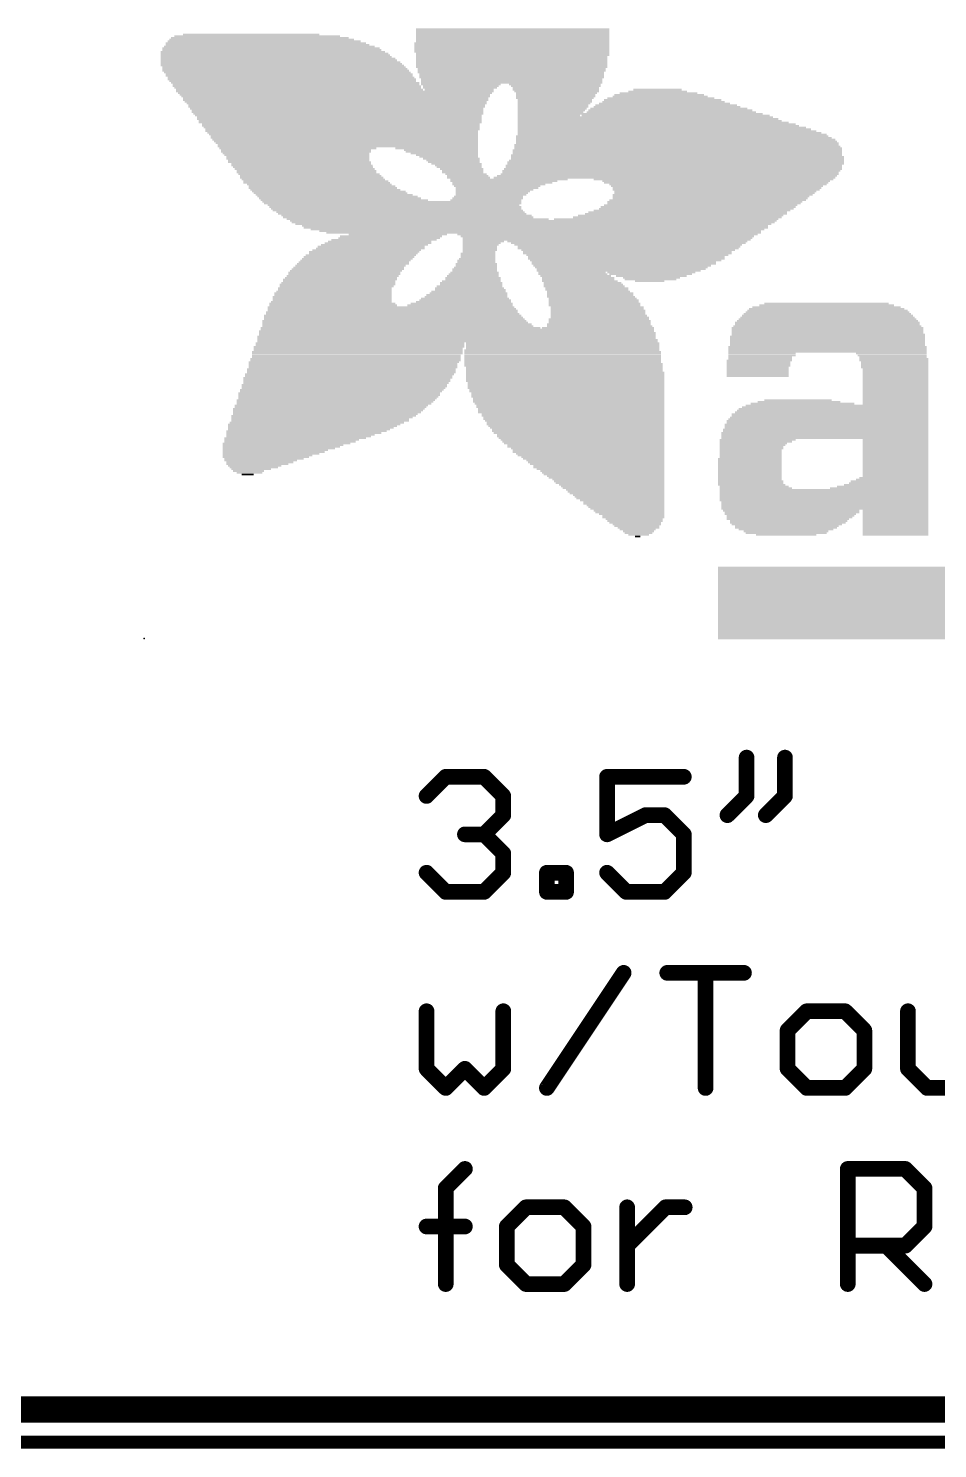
# Model space of a CAD drawing. Extents: x -17 to 57, y -6 to 105.
# Drawn here: x 14.11 to 22.95, y -0.38 to 13.42 of the extents above; entities that cross this region are included whole.
import ezdxf

# ---------------------------------------------------------------- set-up
doc = ezdxf.new("R2010")
doc.units = 0
for name, color, linetype in [('1', 12, 'CONTINUOUS'), ('16', 132, 'CONTINUOUS'), ('20', 4, 'CONTINUOUS'), ('21', 40, 'CONTINUOUS'), ('22', 6, 'CONTINUOUS'), ('23', 53, 'CONTINUOUS'), ('48', 253, 'CONTINUOUS')]:
    doc.layers.add(name, color=color, linetype=linetype)

# ---------------------------------------------------------------- blocks, each defined once
blk = doc.blocks.new('RECT')
blk.add_solid([(-0.5, -0.5), (0.5, -0.5), (-0.5, 0.5), (0.5, 0.5)])

msp = doc.modelspace()

# ---------------------------------------------------------------- linework, layer by layer
at = {"layer": '1', "const_width": 0.254}
msp.add_lwpolyline([(56.388, 0), (0.508, 0)], dxfattribs=at)
at = {"layer": '16', "const_width": 0.254}
msp.add_lwpolyline([(56.388, 0), (0.508, 0)], dxfattribs=at)
at = {"layer": '20'}
msp.add_line((50.165, 0), (6.604, 0), dxfattribs=at)
at = {"layer": '21', "const_width": 0.1524}
for points in [[(21.0931, 6.3342), (21.0931, 5.9613)], [(21.466, 6.3342), (21.466, 5.9613)], [(17.9832, 5.9613), (18.1696, 6.1478)], [(18.1696, 6.1478), (18.5425, 6.1478)], [(18.5425, 6.1478), (18.7289, 5.9613)], [(20.483, 6.1478), (19.7373, 6.1478)], [(19.7373, 6.1478), (19.7373, 5.5885)], [(18.7289, 5.9613), (18.7289, 5.7749)], [(21.0931, 5.9613), (20.9067, 5.7749)], [(21.466, 5.9613), (21.2795, 5.7749)], [(18.7289, 5.7749), (18.5425, 5.5885)], [(19.7373, 5.5885), (20.1101, 5.7749)], [(20.1101, 5.7749), (20.2966, 5.7749)], [(20.2966, 5.7749), (20.483, 5.5885)], [(18.5425, 5.5885), (18.356, 5.5885)], [(18.5425, 5.5885), (18.7289, 5.4021)], [(20.483, 5.5885), (20.483, 5.2156)], [(18.7289, 5.4021), (18.7289, 5.2156)], [(18.1696, 5.0292), (17.9832, 5.2156)], [(18.7289, 5.2156), (18.5425, 5.0292)], [(19.1526, 5.0292), (19.1526, 5.2156)], [(19.1526, 5.2156), (19.339, 5.2156)], [(19.339, 5.2156), (19.339, 5.0292)], [(19.9237, 5.0292), (19.7373, 5.2156)], [(20.483, 5.2156), (20.2966, 5.0292)], [(18.5425, 5.0292), (18.1696, 5.0292)], [(19.339, 5.0292), (19.1526, 5.0292)], [(20.2966, 5.0292), (19.9237, 5.0292)], [(19.1526, 3.1242), (19.8983, 4.2428)], [(20.322, 4.2428), (21.0677, 4.2428)], [(20.6948, 3.1242), (20.6948, 4.2428)], [(17.9832, 3.8699), (17.9832, 3.3106)], [(18.7289, 3.3106), (18.7289, 3.8699)], [(21.6778, 3.8699), (21.4914, 3.6835)], [(22.0507, 3.8699), (21.6778, 3.8699)], [(22.2371, 3.6835), (22.0507, 3.8699)], [(22.6608, 3.8699), (22.6608, 3.3106)], [(21.4914, 3.6835), (21.4914, 3.3106)], [(22.2371, 3.3106), (22.2371, 3.6835)], [(17.9832, 3.3106), (18.1696, 3.1242)], [(18.1696, 3.1242), (18.356, 3.3106)], [(18.356, 3.3106), (18.5425, 3.1242)], [(18.5425, 3.1242), (18.7289, 3.3106)], [(21.4914, 3.3106), (21.6778, 3.1242)], [(22.0507, 3.1242), (22.2371, 3.3106)], [(22.6608, 3.3106), (22.8472, 3.1242)], [(21.6778, 3.1242), (22.0507, 3.1242)], [(22.8472, 3.1242), (23.4065, 3.1242)], [(18.1696, 2.1513), (18.356, 2.3378)], [(22.0761, 1.2192), (22.0761, 2.3378)], [(22.0761, 2.3378), (22.6354, 2.3378)], [(22.6354, 2.3378), (22.8218, 2.1513)], [(18.1696, 1.2192), (18.1696, 2.1513)], [(22.8218, 2.1513), (22.8218, 1.7785)], [(18.9492, 1.9649), (18.7628, 1.7785)], [(19.3221, 1.9649), (18.9492, 1.9649)], [(19.5085, 1.7785), (19.3221, 1.9649)], [(19.9322, 1.2192), (19.9322, 1.9649)], [(19.9322, 1.5921), (20.305, 1.9649)], [(20.305, 1.9649), (20.4915, 1.9649)], [(17.9832, 1.7785), (18.356, 1.7785)], [(18.7628, 1.7785), (18.7628, 1.4056)], [(19.5085, 1.4056), (19.5085, 1.7785)], [(22.8218, 1.7785), (22.6354, 1.5921)], [(22.6354, 1.5921), (22.0761, 1.5921)], [(22.4489, 1.5921), (22.8218, 1.2192)], [(18.7628, 1.4056), (18.9492, 1.2192)], [(19.3221, 1.2192), (19.5085, 1.4056)], [(18.9492, 1.2192), (19.3221, 1.2192)]]:
    msp.add_lwpolyline(points, dxfattribs=at)
at = {"layer": '21', "const_width": 0.0762}
for points in [[(21.1312, 6.3342, 1), (21.055, 6.3342)], [(21.5041, 6.3342, 1), (21.4279, 6.3342)], [(18.1696, 6.1859, 1), (18.1696, 6.1097)], [(18.1966, 6.1208, 1), (18.1427, 6.1747)], [(18.5694, 6.1747, 1), (18.5155, 6.1208)], [(18.5425, 6.1097, 1), (18.5425, 6.1859)], [(19.7373, 6.1859, 1), (19.7373, 6.1097)], [(19.7754, 6.1478, 1), (19.6992, 6.1478)], [(20.483, 6.1097, 1), (20.483, 6.1859)], [(17.9563, 5.9883, 1), (18.0101, 5.9344)], [(18.767, 5.9613, 1), (18.6908, 5.9613)], [(18.702, 5.9344, 1), (18.7558, 5.9883)], [(21.055, 5.9613, 1), (21.1312, 5.9613)], [(21.1201, 5.9344, 1), (21.0662, 5.9883)], [(21.4279, 5.9613, 1), (21.5041, 5.9613)], [(21.4929, 5.9344, 1), (21.439, 5.9883)], [(18.6908, 5.7749, 1), (18.767, 5.7749)], [(18.7558, 5.748, 1), (18.702, 5.8018)], [(20.1101, 5.813, 1), (20.1101, 5.7368)], [(20.1272, 5.7408, 1), (20.0931, 5.809)], [(20.3235, 5.8018, 1), (20.2696, 5.748)], [(20.2966, 5.7368, 1), (20.2966, 5.813)], [(20.8797, 5.8018, 1), (20.9336, 5.748)], [(21.2526, 5.8018, 1), (21.3065, 5.748)], [(18.356, 5.6266, 1), (18.356, 5.5504)], [(18.5694, 5.6154, 1), (18.5155, 5.5615)], [(18.5425, 5.5504, 1), (18.5425, 5.6266)], [(19.7203, 5.6226, 1), (19.7543, 5.5544)], [(20.5211, 5.5885, 1), (20.4449, 5.5885)], [(18.5155, 5.6154, 1), (18.5694, 5.5615)], [(19.6992, 5.5885, 1), (19.7754, 5.5885)], [(20.4561, 5.5615, 1), (20.5099, 5.6154)], [(18.767, 5.4021, 1), (18.6908, 5.4021)], [(18.702, 5.3751, 1), (18.7558, 5.429)], [(18.0101, 5.2426, 1), (17.9563, 5.1887)], [(18.6908, 5.2156, 1), (18.767, 5.2156)], [(18.7558, 5.1887, 1), (18.702, 5.2426)], [(19.1907, 5.2156, 1), (19.1145, 5.2156)], [(19.1526, 5.2537, 1), (19.1526, 5.1775)], [(19.3771, 5.2156, 1), (19.3009, 5.2156)], [(19.339, 5.1775, 1), (19.339, 5.2537)], [(19.7642, 5.2426, 1), (19.7104, 5.1887)], [(20.4449, 5.2156, 1), (20.5211, 5.2156)], [(20.5099, 5.1887, 1), (20.4561, 5.2426)], [(18.1696, 5.0673, 1), (18.1696, 4.9911)], [(18.1427, 5.0023, 1), (18.1966, 5.0561)], [(18.5155, 5.0561, 1), (18.5694, 5.0023)], [(18.5425, 4.9911, 1), (18.5425, 5.0673)], [(19.1526, 5.0673, 1), (19.1526, 4.9911)], [(19.1145, 5.0292, 1), (19.1907, 5.0292)], [(19.3009, 5.0292, 1), (19.3771, 5.0292)], [(19.339, 4.9911, 1), (19.339, 5.0673)], [(19.9237, 5.0673, 1), (19.9237, 4.9911)], [(19.8968, 5.0023, 1), (19.9507, 5.0561)], [(20.2696, 5.0561, 1), (20.3235, 5.0023)], [(20.2966, 4.9911, 1), (20.2966, 5.0673)], [(19.93, 4.2216, 1), (19.8666, 4.2639)], [(20.322, 4.2809, 1), (20.322, 4.2047)], [(20.7329, 4.2428, 1), (20.6567, 4.2428)], [(21.0677, 4.2047, 1), (21.0677, 4.2809)], [(18.0213, 3.8699, 1), (17.9451, 3.8699)], [(18.767, 3.8699, 1), (18.6908, 3.8699)], [(21.6778, 3.908, 1), (21.6778, 3.8318)], [(21.7048, 3.843, 1), (21.6509, 3.8968)], [(22.0776, 3.8968, 1), (22.0237, 3.843)], [(22.0507, 3.8318, 1), (22.0507, 3.908)], [(22.6989, 3.8699, 1), (22.6227, 3.8699)], [(21.4644, 3.7104, 1), (21.5183, 3.6565)], [(21.5295, 3.6835, 1), (21.4533, 3.6835)], [(22.2752, 3.6835, 1), (22.199, 3.6835)], [(22.2102, 3.6565, 1), (22.264, 3.7104)], [(18.0101, 3.3376, 1), (17.9563, 3.2837)], [(17.9451, 3.3106, 1), (18.0213, 3.3106)], [(18.383, 3.3376, 1), (18.3291, 3.2837)], [(18.383, 3.2837, 1), (18.3291, 3.3376)], [(18.6908, 3.3106, 1), (18.767, 3.3106)], [(18.7558, 3.2837, 1), (18.702, 3.3376)], [(21.5183, 3.3376, 1), (21.4644, 3.2837)], [(21.4533, 3.3106, 1), (21.5295, 3.3106)], [(22.199, 3.3106, 1), (22.2752, 3.3106)], [(22.264, 3.2837, 1), (22.2102, 3.3376)], [(22.6877, 3.3376, 1), (22.6338, 3.2837)], [(22.6227, 3.3106, 1), (22.6989, 3.3106)], [(18.1427, 3.1511, 1), (18.1966, 3.0973)], [(18.1427, 3.0973, 1), (18.1966, 3.1511)], [(18.5155, 3.1511, 1), (18.5694, 3.0973)], [(18.5155, 3.0973, 1), (18.5694, 3.1511)], [(19.1209, 3.1453, 1), (19.1843, 3.1031)], [(21.6778, 3.1623, 1), (21.6778, 3.0861)], [(21.6509, 3.0973, 1), (21.7048, 3.1511)], [(22.0237, 3.1511, 1), (22.0776, 3.0973)], [(22.0507, 3.0861, 1), (22.0507, 3.1623)], [(22.8472, 3.1623, 1), (22.8472, 3.0861)], [(22.8203, 3.0973, 1), (22.8742, 3.1511)], [(20.6567, 3.1242, 1), (20.7329, 3.1242)], [(18.383, 2.3108, 1), (18.3291, 2.3647)], [(22.1142, 2.3378, 1), (22.038, 2.3378)], [(22.0761, 2.3759, 1), (22.0761, 2.2997)], [(22.6623, 2.3647, 1), (22.6084, 2.3108)], [(22.6354, 2.2997, 1), (22.6354, 2.3759)], [(18.2077, 2.1513, 1), (18.1315, 2.1513)], [(18.1427, 2.1783, 1), (18.1966, 2.1244)], [(22.8599, 2.1513, 1), (22.7837, 2.1513)], [(22.7949, 2.1244, 1), (22.8487, 2.1783)], [(18.9492, 2.003, 1), (18.9492, 1.9268)], [(18.9762, 1.938, 1), (18.9223, 1.9918)], [(19.349, 1.9918, 1), (19.2951, 1.938)], [(19.3221, 1.9268, 1), (19.3221, 2.003)], [(19.9703, 1.9649, 1), (19.8941, 1.9649)], [(20.305, 2.003, 1), (20.305, 1.9268)], [(20.332, 1.938, 1), (20.2781, 1.9918)], [(20.4915, 1.9268, 1), (20.4915, 2.003)], [(17.9832, 1.8166, 1), (17.9832, 1.7404)], [(18.356, 1.7404, 1), (18.356, 1.8166)], [(18.8009, 1.7785, 1), (18.7247, 1.7785)], [(18.7359, 1.8054, 1), (18.7897, 1.7515)], [(19.5466, 1.7785, 1), (19.4704, 1.7785)], [(19.4816, 1.7515, 1), (19.5354, 1.8054)], [(22.7837, 1.7785, 1), (22.8599, 1.7785)], [(22.8487, 1.7515, 1), (22.7949, 1.8054)], [(19.9053, 1.619, 1), (19.9591, 1.5651)], [(22.0761, 1.6302, 1), (22.0761, 1.554)], [(22.4759, 1.619, 1), (22.422, 1.5651)], [(22.6084, 1.619, 1), (22.6623, 1.5651)], [(22.6354, 1.554, 1), (22.6354, 1.6302)], [(18.7897, 1.4326, 1), (18.7359, 1.3787)], [(18.7247, 1.4056, 1), (18.8009, 1.4056)], [(19.4704, 1.4056, 1), (19.5466, 1.4056)], [(19.5354, 1.3787, 1), (19.4816, 1.4326)], [(18.1315, 1.2192, 1), (18.2077, 1.2192)], [(18.9492, 1.2573, 1), (18.9492, 1.1811)], [(18.9223, 1.1923, 1), (18.9762, 1.2461)], [(19.2951, 1.2461, 1), (19.349, 1.1923)], [(19.3221, 1.1811, 1), (19.3221, 1.2573)], [(19.8941, 1.2192, 1), (19.9703, 1.2192)], [(22.038, 1.2192, 1), (22.1142, 1.2192)], [(22.7948, 1.1923, 1), (22.8487, 1.2461)]]:
    msp.add_lwpolyline(points, format="xyb", dxfattribs=at)
at = {"layer": '22', "const_width": 0.127}
msp.add_lwpolyline([(1.148, -0.316), (55.748, -0.316)], dxfattribs=at)
at = {"layer": '23'}
msp.add_point((15.24, 7.493), dxfattribs=at)
at = {"layer": '48', "const_width": 0.13}
msp.add_lwpolyline([(42.291, 0), (-7.538, 0)], dxfattribs=at)

# ---------------------------------------------------------------- block references
at = {"layer": '21'}
for p, xscale, yscale in [((18.8191, 13.4107), 1.8776, 0.0168), ((18.8191, 13.3939), 1.8776, 0.0168), ((18.8191, 13.3772), 1.8776, 0.0167), ((16.4554, 13.2431), 2.0452, 0.0167), ((16.4219, 13.2766), 1.9446, 0.0168), ((16.4386, 13.2598), 1.9781, 0.0168), ((16.4051, 13.2934), 1.8776, 0.0167), ((16.38, 13.3101), 1.7937, 0.0168), ((16.3632, 13.3269), 1.7267, 0.0168), ((16.338, 13.3437), 1.6093, 0.0167), ((16.2794, 13.3604), 1.3243, 0.0168), ((18.8108, 13.2766), 1.8943, 0.0168), ((18.8108, 13.2598), 1.8943, 0.0168), ((18.8108, 13.2431), 1.8943, 0.0167), ((18.8191, 13.3604), 1.8776, 0.0168), ((18.8191, 13.3437), 1.8776, 0.0167), ((18.8191, 13.3269), 1.8776, 0.0168), ((18.8191, 13.3101), 1.8776, 0.0168), ((18.8191, 13.2934), 1.8776, 0.0167), ((16.4889, 13.1928), 2.1793, 0.0167), ((16.5057, 13.176), 2.2128, 0.0168), ((16.5141, 13.1593), 2.2296, 0.0167), ((16.5224, 13.1425), 2.2463, 0.0168), ((16.5392, 13.1257), 2.2799, 0.0168), ((16.5476, 13.109), 2.2966, 0.0167), ((16.4721, 13.2263), 2.1123, 0.0168), ((16.4806, 13.2095), 2.1291, 0.0168), ((18.8108, 13.2263), 1.8943, 0.0168), ((18.8108, 13.2095), 1.8943, 0.0168), ((18.8108, 13.1928), 1.8943, 0.0167), ((18.8191, 13.176), 1.8776, 0.0168), ((18.8191, 13.1593), 1.8776, 0.0167), ((18.8107, 13.1425), 1.8608, 0.0168), ((18.8107, 13.1257), 1.8608, 0.0168), ((18.8107, 13.109), 1.8608, 0.0167), ((16.5644, 13.0922), 2.3302, 0.0168), ((16.5727, 13.0754), 2.3469, 0.0168), ((16.5812, 13.0587), 2.3637, 0.0167), ((16.5979, 13.0419), 2.3637, 0.0168), ((16.6062, 13.0251), 2.3805, 0.0168), ((16.6147, 13.0084), 2.3973, 0.0167), ((16.6314, 12.9916), 2.3972, 0.0168), ((16.6482, 12.9748), 2.3972, 0.0168), ((18.8107, 13.0922), 1.8608, 0.0168), ((18.8107, 13.0754), 1.8608, 0.0168), ((18.8107, 13.0587), 1.8608, 0.0167), ((18.8107, 13.0419), 1.8608, 0.0168), ((18.8108, 13.0251), 1.8273, 0.0168), ((18.8108, 13.0084), 1.8273, 0.0167), ((18.8024, 12.9916), 1.8105, 0.0168), ((18.8108, 12.9748), 1.7937, 0.0168), ((16.6482, 12.9581), 2.3972, 0.0167), ((16.665, 12.9413), 2.3973, 0.0168), ((16.6733, 12.9245), 2.414, 0.0167), ((16.6817, 12.9078), 2.3972, 0.0168), ((16.7068, 12.891), 2.4141, 0.0168), ((16.7153, 12.8742), 2.3973, 0.0167), ((16.7236, 12.8575), 2.414, 0.0168), ((16.732, 12.8407), 2.3972, 0.0168), ((18.8108, 12.9581), 1.7937, 0.0167), ((18.8108, 12.9413), 1.7937, 0.0168), ((18.8107, 12.9245), 1.7602, 0.0167), ((18.8107, 12.9078), 1.7602, 0.0168), ((18.8107, 12.891), 1.7602, 0.0168), ((18.3162, 12.8742), 0.7712, 0.0167), ((18.3162, 12.8575), 0.7376, 0.0168), ((18.3078, 12.8407), 0.7208, 0.0168), ((19.2299, 12.8742), 0.8885, 0.0167), ((19.2383, 12.8575), 0.8717, 0.0168), ((19.2382, 12.8407), 0.8382, 0.0168), ((16.7488, 12.8239), 2.3973, 0.0167), ((17.0924, 12.8072), 3.0846, 0.0168), ((17.0924, 12.7904), 3.051, 0.0168), ((17.0924, 12.7736), 3.0175, 0.0167), ((17.1008, 12.7569), 3.0008, 0.0168), ((17.1008, 12.7401), 2.9672, 0.0167), ((17.1008, 12.7234), 2.9672, 0.0168), ((17.1009, 12.7066), 2.9337, 0.0168), ((17.1092, 12.6898), 2.917, 0.0167), ((18.2995, 12.8239), 0.6705, 0.0167), ((19.2382, 12.8239), 0.8382, 0.0167), ((19.2466, 12.8072), 0.8214, 0.0168), ((19.2466, 12.7904), 0.788, 0.0168), ((19.2382, 12.7736), 0.7712, 0.0167), ((19.2382, 12.7569), 0.7712, 0.0168), ((19.2298, 12.7401), 0.7544, 0.0167), ((19.2299, 12.7234), 0.7209, 0.0168), ((19.2299, 12.7066), 0.7209, 0.0168), ((19.2215, 12.6898), 0.7041, 0.0167), ((20.2944, 12.6898), 1.2741, 0.0167), ((20.2859, 12.7066), 1.1903, 0.0168), ((20.2776, 12.7234), 1.14, 0.0168), ((20.2608, 12.7401), 1.0394, 0.0167), ((20.2524, 12.7569), 0.922, 0.0168), ((20.2441, 12.7736), 0.8717, 0.0167), ((20.2357, 12.7904), 0.7544, 0.0168), ((20.2273, 12.8072), 0.57, 0.0168), ((20.2273, 12.8239), 0.4694, 0.0167), ((17.1092, 12.6731), 2.8834, 0.0168), ((17.1092, 12.6563), 2.8834, 0.0168), ((17.1091, 12.6395), 2.8499, 0.0167), ((17.1176, 12.6228), 2.8331, 0.0168), ((17.1176, 12.606), 2.8331, 0.0168), ((17.1259, 12.5892), 2.8163, 0.0167), ((17.1259, 12.5725), 2.7829, 0.0168), ((17.1344, 12.5557), 2.7661, 0.0168), ((19.2047, 12.6395), 0.6706, 0.0167), ((19.1963, 12.6228), 0.6538, 0.0168), ((19.1879, 12.606), 0.637, 0.0168), ((19.2131, 12.6731), 0.6873, 0.0168), ((19.2131, 12.6563), 0.6873, 0.0168), ((20.0597, 12.5892), 2.3805, 0.0167), ((19.1712, 12.5725), 0.6035, 0.0168), ((20.11, 12.5557), 2.4811, 0.0168), ((20.4033, 12.5725), 1.8273, 0.0168), ((20.3614, 12.606), 1.6428, 0.0168), ((20.353, 12.6228), 1.5926, 0.0168), ((20.3362, 12.6395), 1.5255, 0.0167), ((20.3195, 12.6563), 1.425, 0.0168), ((20.3111, 12.6731), 1.3746, 0.0168), ((17.1344, 12.5389), 2.7661, 0.0167), ((17.1427, 12.5222), 2.7493, 0.0168), ((17.1427, 12.5054), 2.7493, 0.0167), ((17.1511, 12.4887), 2.699, 0.0168), ((17.1511, 12.4719), 2.699, 0.0168), ((17.1595, 12.4551), 2.6822, 0.0167), ((17.1679, 12.4384), 2.6655, 0.0168), ((17.1594, 12.4216), 2.6487, 0.0168), ((20.1351, 12.5389), 2.5314, 0.0167), ((20.1518, 12.5222), 2.5649, 0.0168), ((20.1854, 12.5054), 2.632, 0.0167), ((20.2189, 12.4887), 2.699, 0.0168), ((20.2356, 12.4719), 2.7325, 0.0168), ((20.2692, 12.4551), 2.7996, 0.0167), ((20.3195, 12.4216), 2.9002, 0.0168), ((20.2944, 12.4384), 2.8499, 0.0168), ((17.1679, 12.4048), 2.6319, 0.0167), ((17.1762, 12.3881), 2.6151, 0.0168), ((17.1846, 12.3713), 2.5984, 0.0168), ((17.1846, 12.3546), 2.5984, 0.0167), ((17.193, 12.3378), 2.5816, 0.0168), ((17.2014, 12.3211), 2.5649, 0.0167), ((17.2097, 12.3043), 2.5481, 0.0168), ((17.2182, 12.2875), 2.5313, 0.0168), ((20.4117, 12.2875), 3.1516, 0.0168), ((20.3697, 12.3713), 3.0343, 0.0168), ((20.3865, 12.3546), 3.0679, 0.0167), ((20.4033, 12.3378), 3.1014, 0.0168), ((20.42, 12.3043), 3.1349, 0.0168), ((20.4117, 12.3211), 3.1181, 0.0167), ((20.3698, 12.3881), 3.0008, 0.0168), ((20.3447, 12.4048), 2.9505, 0.0167), ((17.2182, 12.2708), 2.5313, 0.0167), ((16.732, 12.254), 1.5256, 0.0168), ((16.7153, 12.2372), 1.4585, 0.0168), ((16.7153, 12.2205), 1.4585, 0.0167), ((16.7153, 12.2037), 1.4249, 0.0168), ((16.7236, 12.1869), 1.4082, 0.0168), ((16.732, 12.1702), 1.3914, 0.0167), ((16.732, 12.1534), 1.3914, 0.0168), ((16.7404, 12.1366), 1.3746, 0.0168), ((18.0815, 12.254), 0.8046, 0.0168), ((18.1234, 12.2372), 0.7208, 0.0168), ((18.1318, 12.2205), 0.7041, 0.0167), ((18.1569, 12.2037), 0.6538, 0.0168), ((18.1821, 12.1869), 0.6035, 0.0168), ((18.1989, 12.1702), 0.5699, 0.0167), ((18.224, 12.1534), 0.5532, 0.0168), ((18.2408, 12.1366), 0.5197, 0.0168), ((20.4117, 12.1366), 3.2522, 0.0168), ((20.4117, 12.1869), 3.2186, 0.0168), ((20.4201, 12.1702), 3.2354, 0.0167), ((20.4201, 12.1534), 3.2354, 0.0168), ((20.42, 12.2372), 3.2019, 0.0168), ((20.42, 12.2205), 3.2019, 0.0167), ((20.42, 12.2037), 3.2019, 0.0168), ((20.4201, 12.2708), 3.1684, 0.0167), ((20.4285, 12.254), 3.1851, 0.0168), ((16.7488, 12.1199), 1.3914, 0.0167), ((16.7656, 12.1031), 1.3579, 0.0168), ((16.7739, 12.0864), 1.3746, 0.0167), ((16.7823, 12.0696), 1.3579, 0.0168), ((16.7991, 12.0528), 1.3579, 0.0168), ((16.8159, 12.0361), 1.3579, 0.0167), ((16.8159, 12.0193), 1.3579, 0.0168), ((16.8409, 12.0025), 1.3747, 0.0168), ((18.2492, 12.1199), 0.5029, 0.0167), ((18.2743, 12.1031), 0.4862, 0.0168), ((18.2911, 12.0864), 0.4527, 0.0167), ((18.2995, 12.0696), 0.4359, 0.0168), ((18.3246, 12.0528), 0.4191, 0.0168), ((18.333, 12.0361), 0.4023, 0.0167), ((18.333, 12.0193), 0.4023, 0.0168), ((18.3665, 12.0025), 0.4024, 0.0168), ((20.3447, 12.0025), 3.2857, 0.0168), ((20.3614, 12.0361), 3.2858, 0.0167), ((20.353, 12.0193), 3.269, 0.0168), ((20.3782, 12.0528), 3.2857, 0.0168), ((20.3865, 12.0864), 3.2689, 0.0167), ((20.3865, 12.0696), 3.2689, 0.0168), ((20.4033, 12.1199), 3.269, 0.0167), ((20.4033, 12.1031), 3.269, 0.0168), ((16.8577, 11.9858), 1.3747, 0.0167), ((16.8661, 11.969), 1.3914, 0.0168), ((16.8829, 11.9522), 1.3914, 0.0168), ((16.908, 11.9355), 1.4082, 0.0167), ((16.9164, 11.9187), 1.425, 0.0168), ((16.9415, 11.902), 1.4081, 0.0167), ((16.9667, 11.8852), 1.425, 0.0168), ((16.975, 11.8684), 1.4417, 0.0168), ((18.3833, 11.9858), 0.4023, 0.0167), ((18.3917, 11.969), 0.4191, 0.0168), ((18.7856, 11.9522), 1.14, 0.0168), ((18.7353, 11.9355), 1.0394, 0.0167), ((18.685, 11.902), 0.9052, 0.0167), ((18.7186, 11.9187), 0.9723, 0.0168), ((18.6682, 11.8852), 0.8382, 0.0168), ((18.6683, 11.8684), 0.8047, 0.0168), ((20.2944, 11.969), 3.3193, 0.0168), ((20.3194, 11.9858), 3.3025, 0.0167), ((20.7721, 11.9522), 2.3302, 0.0168), ((20.7973, 11.9355), 2.2129, 0.0167), ((20.7973, 11.9187), 2.1793, 0.0168), ((20.8141, 11.902), 2.1123, 0.0167), ((20.8056, 11.8852), 2.0619, 0.0168), ((20.8056, 11.8684), 2.0285, 0.0168), ((17.0003, 11.8517), 1.4585, 0.0167), ((17.0338, 11.8349), 1.4919, 0.0168), ((17.0505, 11.8181), 1.492, 0.0168), ((17.0841, 11.8014), 1.5255, 0.0167), ((17.1176, 11.7846), 1.5591, 0.0168), ((17.1427, 11.7678), 1.5758, 0.0168), ((17.1847, 11.7511), 1.6261, 0.0167), ((17.6456, 11.7343), 2.5146, 0.0168), ((18.5593, 11.7511), 0.6873, 0.0167), ((18.5761, 11.7678), 0.6873, 0.0168), ((18.5844, 11.7846), 0.6706, 0.0168), ((18.6431, 11.8517), 0.7544, 0.0167), ((18.6264, 11.8349), 0.7209, 0.0168), ((18.618, 11.8181), 0.7041, 0.0168), ((18.6096, 11.8014), 0.6873, 0.0167), ((20.6883, 11.7343), 1.8944, 0.0168), ((20.7135, 11.7511), 1.9111, 0.0167), ((20.7386, 11.7678), 1.8944, 0.0168), ((20.7973, 11.8517), 2.0117, 0.0167), ((20.7638, 11.8014), 1.9447, 0.0167), ((20.747, 11.7846), 1.9111, 0.0168), ((20.7889, 11.8349), 1.9614, 0.0168), ((20.7805, 11.8181), 1.9446, 0.0168), ((17.654, 11.7175), 2.4978, 0.0168), ((17.6624, 11.7008), 2.4476, 0.0167), ((17.6791, 11.684), 2.4475, 0.0168), ((17.6876, 11.6673), 2.4307, 0.0167), ((17.7043, 11.6505), 2.4308, 0.0168), ((17.7294, 11.6337), 2.4141, 0.0168), ((17.7462, 11.617), 2.414, 0.0167), ((17.7881, 11.6002), 2.4308, 0.0168), ((17.8049, 11.5834), 2.4308, 0.0168), ((20.4201, 11.5834), 2.0284, 0.0168), ((20.4536, 11.6002), 1.995, 0.0168), ((20.5039, 11.617), 1.9614, 0.0167), ((20.5206, 11.6337), 1.9279, 0.0168), ((20.5626, 11.6505), 1.9111, 0.0168), ((20.6044, 11.6673), 1.8943, 0.0167), ((20.6212, 11.684), 1.8943, 0.0168), ((20.6464, 11.7008), 1.8776, 0.0167), ((20.6799, 11.7175), 1.8776, 0.0168), ((17.8971, 11.5667), 2.5482, 0.0167), ((19.0203, 11.5499), 4.7274, 0.0168), ((19.0203, 11.5331), 4.6939, 0.0168), ((19.0203, 11.5164), 4.6268, 0.0167), ((19.0371, 11.4996), 4.5263, 0.0168), ((19.0455, 11.4829), 4.5095, 0.0167), ((19.0622, 11.4661), 4.409, 0.0168), ((19.0873, 11.4493), 4.2916, 0.0168), ((20.3112, 11.5667), 2.1793, 0.0167), ((17.478, 11.3152), 1.0394, 0.0168), ((17.5115, 11.332), 1.0394, 0.0167), ((19.1209, 11.4326), 4.2245, 0.0167), ((17.5283, 11.3487), 1.0058, 0.0168), ((17.5702, 11.3655), 1.0226, 0.0168), ((17.6205, 11.3823), 0.989, 0.0167), ((17.6373, 11.399), 0.9891, 0.0168), ((17.7043, 11.4158), 0.9556, 0.0168), ((19.7412, 11.4158), 2.9169, 0.0168), ((19.7412, 11.399), 2.8499, 0.0168), ((19.7327, 11.3655), 2.7995, 0.0168), ((18.5174, 11.332), 0.3688, 0.0167), ((18.509, 11.3152), 0.352, 0.0168), ((19.7412, 11.3823), 2.8163, 0.0167), ((18.5342, 11.3487), 0.4023, 0.0168), ((19.9339, 11.3487), 2.3302, 0.0168), ((19.9424, 11.332), 2.2799, 0.0167), ((19.9423, 11.3152), 2.2128, 0.0168), ((17.3103, 11.1811), 1.0729, 0.0168), ((17.3271, 11.1979), 1.0729, 0.0167), ((17.3438, 11.2146), 1.0729, 0.0168), ((17.3774, 11.2482), 1.0729, 0.0167), ((17.3691, 11.2314), 1.0561, 0.0168), ((17.4026, 11.2649), 1.0561, 0.0168), ((17.4361, 11.2817), 1.0562, 0.0167), ((17.4445, 11.2984), 1.0394, 0.0168), ((18.4755, 11.1811), 0.3521, 0.0168), ((18.4839, 11.2314), 0.3353, 0.0168), ((18.4839, 11.2146), 0.3353, 0.0168), ((18.4839, 11.1979), 0.3353, 0.0167), ((18.5006, 11.2984), 0.3352, 0.0168), ((18.5006, 11.2817), 0.3352, 0.0167), ((18.5006, 11.2649), 0.3352, 0.0168), ((18.4923, 11.2482), 0.3185, 0.0167), ((19.9507, 11.2984), 2.1626, 0.0168), ((19.9423, 11.2817), 2.1458, 0.0167), ((19.9423, 11.2649), 2.0788, 0.0168), ((19.9339, 11.2482), 2.0284, 0.0167), ((19.9339, 11.2314), 2.0284, 0.0168), ((19.9339, 11.2146), 1.9614, 0.0168), ((19.9256, 11.1979), 1.9111, 0.0167), ((19.9256, 11.1811), 1.9111, 0.0168), ((17.1847, 11.047), 1.0897, 0.0168), ((17.2014, 11.0638), 1.0896, 0.0167), ((17.2182, 11.0805), 1.0897, 0.0168), ((17.2265, 11.0973), 1.0729, 0.0167), ((17.2433, 11.114), 1.0728, 0.0168), ((17.2685, 11.1308), 1.0897, 0.0168), ((17.2768, 11.1476), 1.0729, 0.0167), ((17.2935, 11.1643), 1.0729, 0.0168), ((18.4503, 11.047), 0.4694, 0.0168), ((18.4503, 11.0805), 0.4358, 0.0168), ((18.4503, 11.0638), 0.4358, 0.0167), ((18.4587, 11.0973), 0.4191, 0.0167), ((18.4671, 11.1308), 0.4023, 0.0168), ((18.4671, 11.114), 0.4023, 0.0168), ((18.4671, 11.1643), 0.3688, 0.0168), ((18.4671, 11.1476), 0.3688, 0.0167), ((19.9172, 11.1643), 1.8608, 0.0168), ((19.9004, 11.1476), 1.7938, 0.0167), ((19.9004, 11.1308), 1.7938, 0.0168), ((19.8836, 11.114), 1.7267, 0.0168), ((19.8752, 11.0973), 1.6764, 0.0167), ((19.8501, 11.0638), 1.5926, 0.0167), ((19.8753, 11.0805), 1.6429, 0.0168), ((19.3975, 11.047), 0.6538, 0.0168), ((20.1686, 11.047), 0.855, 0.0168), ((17.0924, 10.8961), 1.1064, 0.0168), ((17.1176, 10.9296), 1.1232, 0.0168), ((17.1092, 10.9129), 1.1064, 0.0167), ((17.1259, 10.9464), 1.1065, 0.0168), ((17.1427, 10.9799), 1.1064, 0.0168), ((17.1344, 10.9632), 1.0897, 0.0167), ((17.1511, 10.9967), 1.0896, 0.0168), ((17.1679, 11.0135), 1.0897, 0.0167), ((17.1847, 11.0302), 1.0897, 0.0168), ((18.4, 10.8961), 0.6706, 0.0168), ((18.4, 10.9129), 0.637, 0.0167), ((18.4168, 10.9464), 0.6035, 0.0168), ((18.4168, 10.9296), 0.6035, 0.0168), ((18.4168, 10.9632), 0.57, 0.0167), ((18.4336, 10.9967), 0.5365, 0.0168), ((18.4336, 10.9799), 0.5365, 0.0168), ((18.4336, 11.0135), 0.5029, 0.0167), ((18.4419, 11.0302), 0.4862, 0.0168), ((19.4059, 11.0302), 0.6705, 0.0168), ((19.431, 11.0135), 0.6874, 0.0167), ((19.4729, 10.9632), 0.7376, 0.0167), ((19.4562, 10.9967), 0.7041, 0.0168), ((19.4562, 10.9799), 0.7041, 0.0168), ((19.498, 10.9464), 0.7543, 0.0168), ((19.5065, 10.9296), 0.7711, 0.0168), ((19.5149, 10.9129), 0.7879, 0.0167), ((19.54, 10.8961), 0.8047, 0.0168), ((20.1603, 11.0302), 0.8047, 0.0168), ((20.1686, 11.0135), 0.6873, 0.0167), ((20.1686, 10.9967), 0.5532, 0.0168), ((20.1603, 10.9799), 0.5029, 0.0168), ((20.1518, 10.9632), 0.2849, 0.0167), ((17.0589, 10.762), 1.1734, 0.0168), ((17.0673, 10.8123), 1.1567, 0.0168), ((17.0673, 10.7955), 1.1567, 0.0168), ((17.0673, 10.7788), 1.1567, 0.0167), ((17.0756, 10.8458), 1.1399, 0.0168), ((17.0756, 10.8291), 1.1399, 0.0167), ((17.084, 10.8626), 1.1232, 0.0167), ((17.0924, 10.8793), 1.1064, 0.0168), ((18.3414, 10.762), 0.9221, 0.0168), ((18.3582, 10.7788), 0.8885, 0.0167), ((18.3581, 10.7955), 0.855, 0.0168), ((18.3665, 10.8123), 0.8046, 0.0168), ((18.3749, 10.8291), 0.7879, 0.0167), ((18.3916, 10.8458), 0.7544, 0.0168), ((18.3917, 10.8626), 0.7209, 0.0167), ((18.4084, 10.8793), 0.6874, 0.0168), ((19.54, 10.8793), 0.8047, 0.0168), ((19.5735, 10.8458), 0.8382, 0.0168), ((19.5735, 10.8291), 0.8382, 0.0167), ((19.5819, 10.8123), 0.855, 0.0168), ((19.5568, 10.8626), 0.8047, 0.0167), ((19.5986, 10.7955), 0.8549, 0.0168), ((19.6071, 10.7788), 0.8717, 0.0167), ((19.6071, 10.762), 0.8717, 0.0168), ((17.654, 10.6279), 2.4978, 0.0168), ((17.6456, 10.6614), 2.4475, 0.0168), ((17.6541, 10.6447), 2.4643, 0.0167), ((17.6373, 10.7117), 2.3973, 0.0168), ((17.6456, 10.6949), 2.414, 0.0168), ((17.654, 10.6782), 2.4308, 0.0167), ((17.0673, 10.7452), 1.2238, 0.0168), ((17.0756, 10.7285), 1.2405, 0.0167), ((18.3078, 10.7285), 1.0226, 0.0167), ((18.3246, 10.7452), 0.9891, 0.0168), ((19.6154, 10.7452), 0.8885, 0.0168), ((19.6154, 10.7285), 0.8885, 0.0167), ((19.6489, 10.6782), 0.922, 0.0167), ((19.6489, 10.6614), 0.922, 0.0168), ((19.6489, 10.6447), 0.922, 0.0167), ((19.6573, 10.6279), 0.9388, 0.0168), ((19.6406, 10.7117), 0.9053, 0.0168), ((19.6406, 10.6949), 0.9053, 0.0168), ((21.8786, 10.6279), 1.6597, 0.0168), ((21.8786, 10.6447), 1.6261, 0.0167), ((21.8786, 10.6614), 1.5925, 0.0168), ((21.8786, 10.6782), 1.5591, 0.0167), ((21.8702, 10.6949), 1.5087, 0.0168), ((21.8702, 10.7117), 1.4417, 0.0168), ((21.8702, 10.7285), 1.3076, 0.0167), ((21.8702, 10.7452), 1.207, 0.0168), ((17.7294, 10.5105), 2.7157, 0.0168), ((18.2827, 10.4938), 3.8222, 0.0167), ((17.6791, 10.5608), 2.5817, 0.0168), ((17.6708, 10.5776), 2.5649, 0.0168), ((17.6959, 10.5441), 2.6152, 0.0167), ((17.7043, 10.5273), 2.632, 0.0168), ((17.6624, 10.6111), 2.5146, 0.0168), ((17.6708, 10.5944), 2.5314, 0.0167), ((19.6489, 10.5105), 1.0897, 0.0168), ((19.6573, 10.5441), 1.0058, 0.0167), ((19.6657, 10.5273), 1.0226, 0.0168), ((19.6657, 10.5776), 0.989, 0.0168), ((19.6657, 10.5608), 0.989, 0.0168), ((19.6574, 10.5944), 0.9723, 0.0167), ((19.6657, 10.6111), 0.9556, 0.0168), ((21.8785, 10.5105), 1.8608, 0.0168), ((21.8785, 10.4938), 1.8608, 0.0167), ((21.8786, 10.5273), 1.8273, 0.0168), ((21.8786, 10.5608), 1.7937, 0.0168), ((21.8786, 10.5441), 1.7937, 0.0167), ((21.8786, 10.5776), 1.7603, 0.0168), ((21.8786, 10.5944), 1.7267, 0.0167), ((21.8786, 10.6111), 1.6931, 0.0168), ((17.3355, 10.3597), 2.0284, 0.0167), ((17.3355, 10.3429), 2.0284, 0.0168), ((18.2743, 10.4267), 3.8725, 0.0168), ((18.2743, 10.41), 3.8725, 0.0167), ((18.2827, 10.3932), 3.8893, 0.0168), ((18.2827, 10.3764), 3.8893, 0.0168), ((18.2743, 10.477), 3.839, 0.0168), ((18.2827, 10.4602), 3.8557, 0.0168), ((18.2827, 10.4435), 3.8557, 0.0167), ((19.3053, 10.3597), 1.8776, 0.0167), ((19.3053, 10.3429), 1.8776, 0.0168), ((21.8786, 10.4267), 1.8943, 0.0168), ((21.8786, 10.41), 1.8943, 0.0167), ((21.8786, 10.3932), 1.8943, 0.0168), ((21.8786, 10.3764), 1.8943, 0.0168), ((21.8786, 10.3597), 1.8943, 0.0167), ((21.8786, 10.3429), 1.8943, 0.0168), ((21.8785, 10.477), 1.8608, 0.0168), ((21.8785, 10.4602), 1.8608, 0.0168), ((21.8869, 10.4435), 1.8776, 0.0167), ((17.2936, 10.2088), 2.0452, 0.0168), ((17.3104, 10.2758), 2.0452, 0.0168), ((17.3104, 10.2591), 2.0452, 0.0167), ((17.302, 10.2423), 2.0284, 0.0168), ((17.302, 10.2256), 2.0284, 0.0167), ((17.3271, 10.3261), 2.0452, 0.0168), ((17.3188, 10.3094), 2.0285, 0.0167), ((17.3188, 10.2926), 2.0285, 0.0168), ((19.2969, 10.2926), 1.8944, 0.0168), ((19.3053, 10.2758), 1.9111, 0.0168), ((19.3053, 10.2591), 1.9111, 0.0167), ((19.3053, 10.2423), 1.9111, 0.0168), ((19.3053, 10.2256), 1.9111, 0.0167), ((19.3053, 10.2088), 1.9111, 0.0168), ((19.3053, 10.3261), 1.8776, 0.0168), ((19.3053, 10.3094), 1.8776, 0.0167), ((21.8786, 10.3261), 1.9279, 0.0168), ((21.8786, 10.3094), 1.9279, 0.0167), ((21.8786, 10.2926), 1.9279, 0.0168), ((21.8786, 10.2758), 1.9279, 0.0168), ((21.2415, 10.2591), 0.6538, 0.0167), ((21.2415, 10.2423), 0.6538, 0.0168), ((21.2248, 10.2256), 0.6203, 0.0167), ((21.2248, 10.2088), 0.6203, 0.0168), ((22.4989, 10.2591), 0.6873, 0.0167), ((22.5072, 10.2423), 0.6706, 0.0168), ((22.5156, 10.2256), 0.6538, 0.0167), ((22.524, 10.2088), 0.6705, 0.0168), ((17.2517, 10.1082), 2.0284, 0.0168), ((17.2517, 10.0914), 2.0284, 0.0168), ((17.2517, 10.0747), 2.0284, 0.0167), ((17.2768, 10.1753), 2.0452, 0.0167), ((17.2685, 10.1585), 2.0285, 0.0168), ((17.2685, 10.1417), 2.0285, 0.0168), ((17.2685, 10.125), 2.0285, 0.0167), ((17.2936, 10.192), 2.0452, 0.0168), ((19.3053, 10.192), 1.9111, 0.0168), ((19.3053, 10.1753), 1.9111, 0.0167), ((19.3137, 10.1585), 1.9279, 0.0168), ((19.3137, 10.1417), 1.9279, 0.0168), ((19.3304, 10.0747), 1.9278, 0.0167), ((19.3221, 10.125), 1.9111, 0.0167), ((19.3221, 10.1082), 1.9111, 0.0168), ((19.3221, 10.0914), 1.9111, 0.0168), ((21.2164, 10.192), 0.637, 0.0168), ((21.208, 10.1753), 0.6202, 0.0167), ((21.208, 10.1585), 0.6202, 0.0168), ((21.208, 10.1417), 0.6202, 0.0168), ((21.1997, 10.125), 0.6035, 0.0167), ((21.1997, 10.1082), 0.6035, 0.0168), ((21.1997, 10.0914), 0.6035, 0.0168), ((21.1997, 10.0747), 0.6035, 0.0167), ((22.524, 10.192), 0.6705, 0.0168), ((22.5323, 10.1753), 0.6538, 0.0167), ((22.5323, 10.1585), 0.6538, 0.0168), ((22.5323, 10.1417), 0.6538, 0.0168), ((22.5323, 10.125), 0.6538, 0.0167), ((22.5407, 10.1082), 0.637, 0.0168), ((22.5407, 10.0914), 0.637, 0.0168), ((22.5407, 10.0747), 0.637, 0.0167), ((17.1847, 9.9573), 1.9949, 0.0168), ((17.1847, 9.9405), 1.9949, 0.0167), ((17.2182, 10.0244), 2.0285, 0.0167), ((17.2097, 10.0076), 2.0117, 0.0168), ((17.2097, 9.9909), 2.0117, 0.0167), ((17.2014, 9.9741), 1.9949, 0.0168), ((17.2349, 10.0579), 2.0284, 0.0168), ((17.2265, 10.0411), 2.0117, 0.0168), ((19.3304, 10.0579), 1.9278, 0.0168), ((19.3304, 10.0411), 1.9278, 0.0168), ((19.3304, 10.0244), 1.9278, 0.0167), ((19.3304, 10.0076), 1.9278, 0.0168), ((19.3304, 9.9909), 1.9278, 0.0167), ((19.3388, 9.9741), 1.911, 0.0168), ((19.3388, 9.9573), 1.911, 0.0168), ((19.3388, 9.9405), 1.911, 0.0167), ((21.1997, 10.0579), 0.6035, 0.0168), ((21.1997, 10.0411), 0.6035, 0.0168), ((22.5407, 10.0579), 0.637, 0.0168), ((22.5407, 10.0411), 0.637, 0.0168), ((22.5407, 10.0244), 0.637, 0.0167), ((22.5407, 10.0076), 0.637, 0.0168), ((22.5407, 9.9909), 0.637, 0.0167), ((22.5407, 9.9741), 0.637, 0.0168), ((22.5407, 9.9573), 0.637, 0.0168), ((22.5407, 9.9405), 0.637, 0.0167), ((17.1008, 9.8064), 1.9278, 0.0167), ((17.0924, 9.7897), 1.9111, 0.0168), ((17.1343, 9.8735), 1.9614, 0.0168), ((17.1343, 9.8567), 1.9614, 0.0168), ((17.1259, 9.8399), 1.9447, 0.0167), ((17.1176, 9.8232), 1.9279, 0.0168), ((17.1595, 9.907), 1.9782, 0.0168), ((17.1511, 9.8902), 1.9614, 0.0167), ((17.1762, 9.9238), 1.9781, 0.0168), ((19.3388, 9.9238), 1.911, 0.0168), ((19.3471, 9.907), 1.8943, 0.0168), ((19.3471, 9.8902), 1.8943, 0.0167), ((19.3556, 9.8735), 1.8775, 0.0168), ((19.3556, 9.8567), 1.8775, 0.0168), ((19.3556, 9.8399), 1.8775, 0.0167), ((19.3639, 9.8232), 1.8608, 0.0168), ((19.3639, 9.8064), 1.8608, 0.0167), ((19.3639, 9.7897), 1.8608, 0.0168), ((21.602, 9.7897), 0.8047, 0.0168), ((21.5936, 9.8064), 0.6538, 0.0167), ((22.5407, 9.9238), 0.637, 0.0168), ((22.5407, 9.907), 0.637, 0.0168), ((22.5407, 9.8902), 0.637, 0.0167), ((22.5407, 9.8735), 0.637, 0.0168), ((22.5407, 9.8567), 0.637, 0.0168), ((22.5407, 9.8399), 0.637, 0.0167), ((22.5407, 9.8232), 0.637, 0.0168), ((22.5407, 9.8064), 0.637, 0.0167), ((22.5407, 9.7897), 0.637, 0.0168), ((16.9835, 9.6555), 1.7937, 0.0167), ((17.0338, 9.7226), 1.8609, 0.0168), ((17.0253, 9.7058), 1.8441, 0.0167), ((17.017, 9.6891), 1.8273, 0.0168), ((17.0002, 9.6723), 1.7938, 0.0168), ((17.0589, 9.7561), 1.8776, 0.0167), ((17.0505, 9.7394), 1.8608, 0.0168), ((17.0841, 9.7729), 1.8943, 0.0168), ((19.3723, 9.7729), 1.844, 0.0168), ((19.3807, 9.7561), 1.8272, 0.0167), ((19.3807, 9.7394), 1.8272, 0.0168), ((19.3891, 9.7226), 1.8105, 0.0168), ((19.3891, 9.7058), 1.8105, 0.0167), ((19.3891, 9.6891), 1.8105, 0.0168), ((19.4059, 9.6723), 1.7769, 0.0168), ((19.4059, 9.6555), 1.7769, 0.0167), ((21.9037, 9.6723), 1.9111, 0.0168), ((21.9037, 9.6555), 1.9111, 0.0167), ((21.9205, 9.6891), 1.8775, 0.0168), ((21.9288, 9.7058), 1.8608, 0.0167), ((21.9372, 9.7226), 1.844, 0.0168), ((21.954, 9.7394), 1.8105, 0.0168), ((21.9708, 9.7561), 1.7769, 0.0167), ((21.6355, 9.7729), 1.0059, 0.0168), ((22.5407, 9.7729), 0.637, 0.0168), ((16.8913, 9.5717), 1.6764, 0.0167), ((16.8745, 9.555), 1.6428, 0.0168), ((16.8577, 9.5382), 1.6093, 0.0168), ((16.841, 9.5214), 1.5758, 0.0167), ((16.9164, 9.5885), 1.6932, 0.0168), ((16.9667, 9.6388), 1.7602, 0.0168), ((16.95, 9.622), 1.7267, 0.0168), ((16.95, 9.6052), 1.7267, 0.0167), ((19.4142, 9.6388), 1.7602, 0.0168), ((19.4142, 9.622), 1.7602, 0.0168), ((19.4226, 9.6052), 1.7434, 0.0167), ((19.431, 9.5885), 1.7266, 0.0168), ((19.431, 9.5717), 1.7266, 0.0167), ((19.4394, 9.555), 1.7099, 0.0168), ((19.4477, 9.5382), 1.6931, 0.0168), ((19.4561, 9.5214), 1.6764, 0.0167), ((21.8618, 9.5214), 1.9949, 0.0167), ((21.8702, 9.5717), 1.9781, 0.0167), ((21.8702, 9.555), 1.9781, 0.0168), ((21.8702, 9.5382), 1.9781, 0.0168), ((21.8786, 9.6052), 1.9613, 0.0167), ((21.8786, 9.5885), 1.9613, 0.0168), ((21.8869, 9.622), 1.9446, 0.0168), ((21.8953, 9.6388), 1.9278, 0.0168), ((16.623, 9.3873), 1.2405, 0.0167), ((16.7068, 9.4376), 1.3747, 0.0168), ((16.6733, 9.4208), 1.3076, 0.0167), ((16.6565, 9.4041), 1.2741, 0.0168), ((16.8158, 9.5047), 1.559, 0.0168), ((16.7907, 9.4879), 1.5088, 0.0168), ((16.7571, 9.4711), 1.4417, 0.0167), ((16.7404, 9.4544), 1.4082, 0.0168), ((19.4561, 9.5047), 1.6764, 0.0168), ((19.4645, 9.4879), 1.6596, 0.0168), ((19.4812, 9.4711), 1.6261, 0.0167), ((19.4812, 9.4544), 1.6261, 0.0168), ((19.4897, 9.4376), 1.6093, 0.0168), ((19.498, 9.4208), 1.5925, 0.0167), ((19.5064, 9.4041), 1.5758, 0.0168), ((19.5148, 9.3873), 1.559, 0.0167), ((21.1996, 9.4208), 0.7376, 0.0167), ((21.1577, 9.3873), 0.6538, 0.0167), ((21.1829, 9.4041), 0.7041, 0.0168), ((21.8534, 9.4879), 2.0116, 0.0168), ((21.8534, 9.4711), 2.0116, 0.0167), ((21.8534, 9.4544), 2.0116, 0.0168), ((21.8534, 9.4376), 2.0116, 0.0168), ((21.8618, 9.5047), 1.9949, 0.0168), ((22.5407, 9.4208), 0.637, 0.0167), ((22.5407, 9.4041), 0.637, 0.0168), ((22.5407, 9.3873), 0.637, 0.0167), ((16.5895, 9.3706), 1.1734, 0.0168), ((16.5727, 9.3538), 1.1399, 0.0168), ((16.5476, 9.337), 1.0896, 0.0167), ((16.5141, 9.3203), 1.0226, 0.0168), ((16.4973, 9.3035), 0.989, 0.0168), ((16.4721, 9.2867), 0.9387, 0.0167), ((16.4386, 9.27), 0.8717, 0.0168), ((16.4219, 9.2532), 0.8382, 0.0168), ((19.5315, 9.3706), 1.5255, 0.0168), ((19.5315, 9.3538), 1.5255, 0.0168), ((19.5483, 9.337), 1.4919, 0.0167), ((19.5567, 9.3203), 1.4752, 0.0168), ((19.5567, 9.3035), 1.4752, 0.0168), ((19.5735, 9.2867), 1.4417, 0.0167), ((19.5818, 9.27), 1.4249, 0.0168), ((19.5986, 9.2532), 1.3914, 0.0168), ((21.1493, 9.3706), 0.637, 0.0168), ((21.141, 9.3538), 0.6203, 0.0168), ((21.141, 9.337), 0.6203, 0.0167), ((21.1326, 9.3203), 0.6035, 0.0168), ((21.1326, 9.3035), 0.6035, 0.0168), ((21.1326, 9.2867), 0.6035, 0.0167), ((21.1326, 9.27), 0.6035, 0.0168), ((21.1326, 9.2532), 0.6035, 0.0168), ((22.5407, 9.3706), 0.637, 0.0168), ((22.5407, 9.3538), 0.637, 0.0168), ((22.5407, 9.337), 0.637, 0.0167), ((22.5407, 9.3203), 0.637, 0.0168), ((22.5407, 9.3035), 0.637, 0.0168), ((22.5407, 9.2867), 0.637, 0.0167), ((22.5407, 9.27), 0.637, 0.0168), ((22.5407, 9.2532), 0.637, 0.0168), ((16.4051, 9.2364), 0.7712, 0.0167), ((16.3715, 9.2197), 0.7041, 0.0168), ((16.3632, 9.2029), 0.6538, 0.0168), ((16.338, 9.1861), 0.6035, 0.0167), ((16.3129, 9.1694), 0.5196, 0.0168), ((16.3045, 9.1527), 0.4694, 0.0167), ((16.2794, 9.1359), 0.3856, 0.0168), ((16.2542, 9.1191), 0.3018, 0.0168), ((16.2626, 9.1024), 0.2514, 0.0167), ((19.607, 9.2364), 1.3746, 0.0167), ((19.6238, 9.2197), 1.3411, 0.0168), ((19.6321, 9.2029), 1.3243, 0.0168), ((19.6406, 9.1861), 1.3075, 0.0167), ((19.6573, 9.1694), 1.274, 0.0168), ((19.6573, 9.1527), 1.274, 0.0167), ((19.6741, 9.1359), 1.2405, 0.0168), ((19.6908, 9.1191), 1.207, 0.0168), ((19.6992, 9.1024), 1.1902, 0.0167), ((21.1242, 9.2364), 0.6203, 0.0167), ((21.1242, 9.2197), 0.6203, 0.0168), ((21.1242, 9.2029), 0.6203, 0.0168), ((21.1242, 9.1861), 0.6203, 0.0167), ((21.1242, 9.1694), 0.6203, 0.0168), ((21.1242, 9.1527), 0.6203, 0.0167), ((21.1242, 9.1359), 0.6203, 0.0168), ((21.1242, 9.1191), 0.6203, 0.0168), ((21.1242, 9.1024), 0.6203, 0.0167), ((22.5407, 9.2364), 0.637, 0.0167), ((22.5407, 9.2197), 0.637, 0.0168), ((22.5407, 9.2029), 0.637, 0.0168), ((22.5407, 9.1861), 0.637, 0.0167), ((22.5407, 9.1694), 0.637, 0.0168), ((22.5407, 9.1527), 0.637, 0.0167), ((22.5407, 9.1359), 0.637, 0.0168), ((22.5407, 9.1191), 0.637, 0.0168), ((22.5407, 9.1024), 0.637, 0.0167), ((16.2459, 9.0856), 0.1173, 0.0168), ((19.7076, 9.0856), 1.1734, 0.0168), ((19.7244, 9.0688), 1.1399, 0.0168), ((19.7327, 9.0521), 1.1231, 0.0167), ((19.7495, 9.0353), 1.0896, 0.0168), ((19.7579, 9.0185), 1.0728, 0.0168), ((19.7662, 9.0018), 1.0561, 0.0167), ((19.783, 8.985), 1.0226, 0.0168), ((19.7914, 8.9683), 1.0058, 0.0167), ((21.1242, 9.0856), 0.6203, 0.0168), ((21.1242, 9.0688), 0.6203, 0.0168), ((21.1242, 9.0521), 0.6203, 0.0167), ((21.1242, 9.0353), 0.6203, 0.0168), ((21.1409, 8.985), 0.6538, 0.0168), ((21.1326, 9.0185), 0.6371, 0.0168), ((21.1326, 9.0018), 0.6371, 0.0167), ((21.1661, 8.9683), 0.6706, 0.0167), ((22.415, 8.9683), 0.8885, 0.0167), ((22.4485, 8.985), 0.8214, 0.0168), ((22.4737, 9.0018), 0.7711, 0.0167), ((22.4821, 9.0185), 0.7543, 0.0168), ((22.5072, 9.0353), 0.704, 0.0168), ((22.524, 9.0521), 0.6705, 0.0167), ((22.5407, 9.0856), 0.637, 0.0168), ((22.5407, 9.0688), 0.637, 0.0168), ((19.7998, 8.9515), 0.989, 0.0168), ((19.8165, 8.9347), 0.9555, 0.0168), ((19.825, 8.918), 0.9387, 0.0167), ((19.8333, 8.9012), 0.922, 0.0168), ((19.8501, 8.8844), 0.8884, 0.0168), ((19.8585, 8.8677), 0.8717, 0.0167), ((19.8668, 8.8509), 0.8549, 0.0168), ((19.8836, 8.8341), 0.8214, 0.0168), ((21.845, 8.9347), 2.0284, 0.0168), ((21.845, 8.918), 2.0284, 0.0167), ((21.845, 8.9012), 2.0284, 0.0168), ((21.845, 8.8844), 2.0284, 0.0168), ((21.845, 8.8677), 2.0284, 0.0167), ((21.845, 8.8509), 2.0284, 0.0168), ((21.845, 8.8341), 2.0284, 0.0168), ((21.1829, 8.9515), 0.7041, 0.0168), ((22.3815, 8.9515), 0.9555, 0.0168), ((19.9003, 8.8174), 0.7879, 0.0167), ((19.9003, 8.8006), 0.7879, 0.0168), ((19.9171, 8.7838), 0.7543, 0.0168), ((19.9255, 8.7671), 0.7376, 0.0167), ((19.9339, 8.7503), 0.7208, 0.0168), ((19.9506, 8.7336), 0.6873, 0.0167), ((19.9591, 8.7168), 0.6705, 0.0168), ((19.9758, 8.7), 0.637, 0.0168), ((21.8534, 8.8174), 2.0116, 0.0167), ((21.8534, 8.8006), 2.0116, 0.0168), ((21.8534, 8.7838), 2.0116, 0.0168), ((21.8534, 8.7671), 2.0116, 0.0167), ((21.8534, 8.7503), 2.0116, 0.0168), ((21.5265, 8.7336), 1.3244, 0.0167), ((21.5349, 8.7168), 1.3076, 0.0168), ((21.5182, 8.7), 1.2741, 0.0168), ((22.5407, 8.7336), 0.637, 0.0167), ((22.5407, 8.7168), 0.637, 0.0168), ((22.5407, 8.7), 0.637, 0.0168), ((19.9926, 8.6833), 0.6035, 0.0167), ((19.9926, 8.6665), 0.6035, 0.0168), ((20.001, 8.6497), 0.5532, 0.0168), ((20.0094, 8.633), 0.5365, 0.0167), ((20.0094, 8.6162), 0.5029, 0.0168), ((20.0261, 8.5994), 0.4694, 0.0168), ((20.0262, 8.5827), 0.4359, 0.0167), ((20.0429, 8.5659), 0.4024, 0.0168), ((20.0345, 8.5492), 0.352, 0.0167), ((21.5098, 8.6665), 1.2237, 0.0168), ((21.493, 8.6497), 1.1902, 0.0168), ((21.5182, 8.6833), 1.2405, 0.0167), ((21.493, 8.6162), 1.1232, 0.0168), ((21.5014, 8.633), 1.1399, 0.0167), ((21.4846, 8.5994), 1.0729, 0.0168), ((21.4846, 8.5827), 1.0058, 0.0167), ((21.4762, 8.5659), 0.989, 0.0168), ((21.4762, 8.5492), 0.922, 0.0167), ((22.5407, 8.6833), 0.637, 0.0167), ((22.5407, 8.6665), 0.637, 0.0168), ((22.5407, 8.6497), 0.637, 0.0168), ((22.5407, 8.633), 0.637, 0.0167), ((22.5407, 8.6162), 0.637, 0.0168), ((22.5407, 8.5994), 0.637, 0.0168), ((22.5407, 8.5827), 0.637, 0.0167), ((22.5407, 8.5659), 0.637, 0.0168), ((22.5407, 8.5492), 0.637, 0.0167), ((20.0429, 8.5324), 0.3018, 0.0168), ((20.0429, 8.5156), 0.2682, 0.0168), ((20.0429, 8.4989), 0.2012, 0.0167), ((20.0345, 8.4821), 0.0503, 0.0168), ((21.4762, 8.5324), 0.8214, 0.0168), ((21.4763, 8.5156), 0.7879, 0.0168), ((21.4762, 8.4989), 0.5868, 0.0167), ((22.5407, 8.5324), 0.637, 0.0168), ((22.5407, 8.5156), 0.637, 0.0168), ((22.5407, 8.4989), 0.637, 0.0167), ((27.813, 8.1803), 13.998, 0.0168), ((27.813, 8.1636), 13.998, 0.0167), ((27.813, 8.1468), 13.998, 0.0168), ((27.813, 8.1301), 13.998, 0.0167), ((27.813, 8.1133), 13.998, 0.0168), ((27.813, 8.0965), 13.998, 0.0168), ((24.2339, 8.0798), 6.8397, 0.0167), ((24.2339, 8.063), 6.8397, 0.0168), ((24.2339, 8.0462), 6.8397, 0.0168), ((24.2339, 8.0295), 6.8397, 0.0167), ((24.2339, 8.0127), 6.8397, 0.0168), ((24.2339, 7.9959), 6.8397, 0.0168), ((24.2339, 7.9792), 6.8397, 0.0167), ((24.2339, 7.9624), 6.8397, 0.0168), ((24.2339, 7.9456), 6.8397, 0.0168), ((24.2339, 7.9289), 6.8397, 0.0167), ((24.2339, 7.9121), 6.8397, 0.0168), ((24.2339, 7.8954), 6.8397, 0.0167), ((24.2339, 7.8786), 6.8397, 0.0168), ((24.2339, 7.8618), 6.8397, 0.0168), ((24.2339, 7.8451), 6.8397, 0.0167), ((24.2339, 7.8283), 6.8397, 0.0168), ((24.2339, 7.8115), 6.8397, 0.0168), ((24.2339, 7.7948), 6.8397, 0.0167), ((24.2339, 7.778), 6.8397, 0.0168), ((24.2339, 7.7612), 6.8397, 0.0168), ((24.2339, 7.7445), 6.8397, 0.0167), ((24.2339, 7.7277), 6.8397, 0.0168), ((24.2339, 7.711), 6.8397, 0.0167), ((24.2339, 7.6942), 6.8397, 0.0168), ((24.2339, 7.6774), 6.8397, 0.0168), ((24.2339, 7.6607), 6.8397, 0.0167), ((24.2339, 7.6439), 6.8397, 0.0168), ((24.2339, 7.6271), 6.8397, 0.0168), ((24.2339, 7.6104), 6.8397, 0.0167), ((24.2339, 7.5936), 6.8397, 0.0168), ((24.2339, 7.5768), 6.8397, 0.0168), ((24.2339, 7.5601), 6.8397, 0.0167), ((24.2339, 7.5433), 6.8397, 0.0168), ((24.2339, 7.5265), 6.8397, 0.0168), ((24.2339, 7.5098), 6.8397, 0.0167), ((24.2339, 7.493), 6.8397, 0.0168)]:
    msp.add_blockref('RECT', p, dxfattribs=dict(at, xscale=xscale, yscale=yscale))

doc.saveas('drawing.dxf')
